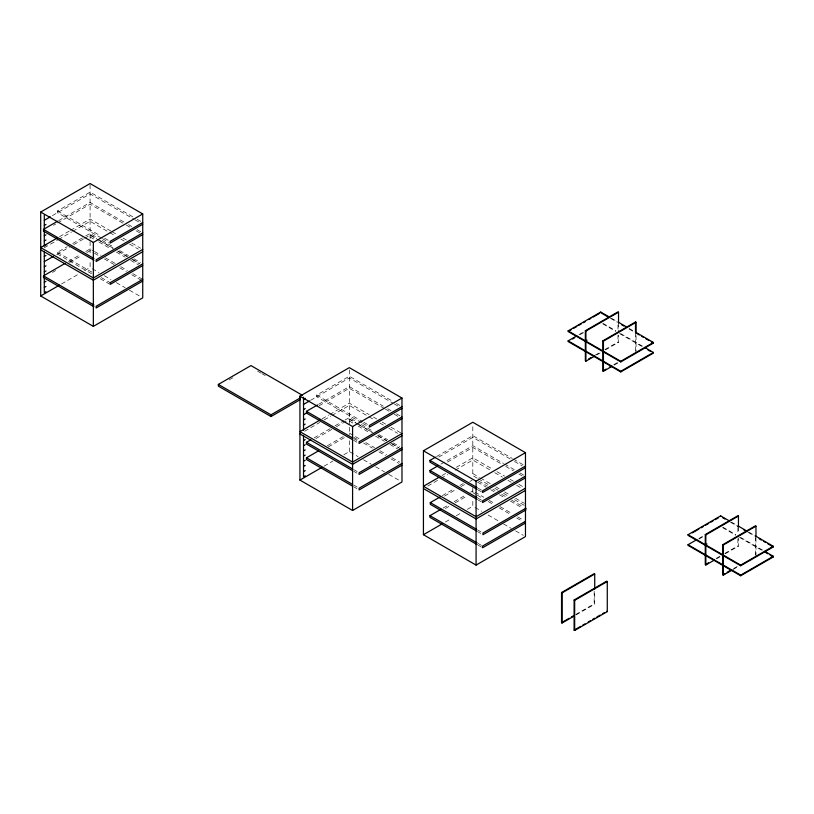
<?xml version="1.0" encoding="UTF-8"?>
<svg xmlns="http://www.w3.org/2000/svg" width="814" height="814" viewBox="0 0 814 814"><rect width="100%" height="100%" fill="white"/><g stroke="black" fill="none" stroke-linecap="round" stroke-linejoin="round"><path stroke-width="0.61" stroke-dasharray="4.07 3.05" d="M101.343 238.024L57.468 212.698L57.468 210.979L90.089 192.145L132.865 216.839M52.432 215.608L90.089 193.864L133.964 219.2M58.669 220.614L90.089 202.472L124.084 222.11M53.5 225.315L55.657 224.074M57.58 222.965L90.089 204.202L125.183 224.46M59.554 236.671L69.373 231.003M70.462 230.382L90.089 219.047L110.928 231.074M44.292 247.741L57.377 240.191M58.466 239.56L71.551 232.01M72.639 231.38L90.089 221.306L108.73 232.071M91.473 273.646L57.468 254.019L57.468 252.299L67.257 246.642M72.69 243.508L84.656 236.599M85.735 235.979L90.089 233.465L97.761 237.902M56.736 254.446L69.648 246.988M73.779 244.597L83.628 238.919M84.656 238.329L90.089 235.185L98.86 240.252M68.417 261.467L80.332 254.589M85.755 251.465L90.089 248.962L93.376 250.854M52.432 272.425L55.657 270.563M69.495 262.566L81.481 255.647M86.833 252.554L90.089 250.681L93.376 252.584M61.549 283.944L79.111 273.799M84.595 270.635L90.089 267.47L90.089 260.277M229.222 379.863L233.567 377.35M361.681 422.771L316.707 396.805L316.707 395.085L349.318 376.251L392.104 400.956M310.592 400.335L349.318 377.981L393.193 403.306M318.549 404.355L349.318 386.589L383.323 406.217M319.2 405.698L349.318 388.309L384.422 408.567M322.069 418.895L328.602 415.109M329.701 414.489L349.318 403.154L369.068 414.55M304.619 431.227L319.882 422.405M324.247 419.892L330.789 416.117M331.878 415.486L349.318 405.413L367.969 416.178M314.153 437.881L330.637 428.357M335.032 425.824L343.823 420.746M344.922 420.116L349.318 417.572L357 422.008M315.964 438.553L332.102 429.232M336.406 426.75L349.318 419.291L358.099 424.359M327.34 445.757L343.823 436.243M328.439 446.845L345.014 437.271M324.084 466.147L332.855 461.08M343.834 454.741L349.318 451.577L358.099 456.644M578.988 334.615L584.432 331.471M580.077 334.625L584.432 332.122M595.146 355.199L600.579 352.055M604.924 349.552L617.968 342.012L618.528 342.338L618.528 335.317M596.794 354.894L600.05 353.011M605.484 349.867L618.528 342.338M436.548 456.593L472.812 435.653L512.301 458.455M438.746 457.051L472.812 437.372L510.103 458.903M440.944 464.112L472.812 445.706L503.53 463.441M613.746 364.682L618.101 362.169M614.305 365.008L618.66 362.495M447.537 462.026L472.812 447.435L501.332 463.899M442.083 475.518L446.479 472.975M456.349 467.277L472.812 457.773L492.562 469.169M427.818 486.009L439.896 479.039M440.985 478.408L447.578 474.603M455.26 470.166L472.812 460.032L490.364 470.166M442.368 495.634L454.456 488.654M459.951 485.48L463.247 483.577M444.566 496.082L456.654 489.102M461.05 486.569L465.445 484.025M469.841 481.491L472.039 480.219M443.142 508.048L448.636 504.873M454.131 501.699L466.219 494.719M470.614 492.185L472.812 490.913M445.339 508.496L449.735 505.962M455.23 502.787L467.317 495.807M445.38 522.028L450.864 518.864M456.349 515.7L461.843 512.525M467.328 509.361L472.812 506.196L472.812 498.86M698.911 538.441L704.344 535.307M698.911 539.092L704.344 535.948M575.671 614.509L594.159 603.846L594.719 604.161L594.719 591.615M576.231 614.835L594.719 604.161M716.147 558.404L720.492 555.891M724.847 553.388L737.891 545.848L738.451 546.174L738.451 537.983M716.707 558.73L719.973 556.847M725.406 553.703L738.451 546.174M733.668 568.518L738.013 566.005M733.139 569.474L737.484 566.961M611.507 318.274L616.9 321.377M629.13 328.449L634.432 331.502M610.429 318.294L616.9 322.029M629.13 329.09L634.432 332.153M602.889 323.3L615.822 330.769M620.655 333.557L642.551 346.204M602.889 323.952L615.822 331.41M619.596 333.587L642.551 346.845M731.43 522.11L736.812 525.213M749.053 532.285L754.344 535.337M730.351 522.13L736.812 525.864M747.985 532.315L754.344 535.988M722.801 527.136L735.734 534.605M740.567 537.393L763.552 550.661M722.801 527.777L735.734 535.246M739.509 537.423L762.464 550.681M137.251 219.373L141.636 221.907M135.053 219.831L141.636 223.636M128.48 224.644L131.766 226.536M137.251 229.711L142.735 232.875M126.282 225.091L130.667 227.625M136.152 230.8L141.636 233.964M513.4 459.086L523.27 464.784M514.499 461.436L522.171 465.873M112.027 231.715L117.511 234.88M122.995 238.044L126.282 239.947M131.766 243.111L140.537 248.178M109.829 232.702L115.313 235.867M120.798 239.041L124.084 240.934M129.568 244.108L138.349 249.165M504.619 464.072L514.499 469.77M519.983 472.944L524.369 475.478M396.489 403.49L399.776 405.382M505.718 466.432L513.4 470.858M518.884 474.033L522.171 475.925M394.291 403.937L400.875 407.743M57.468 210.979L100.254 235.673M104.64 238.207L110.124 241.371M102.442 238.665L109.025 242.46M102.157 240.435L114.214 247.395M119.699 250.559L128.48 255.627M133.964 258.791L140.537 262.596M90.089 234.859L96.673 238.665M97.761 239.296L113.126 248.158M118.61 251.333L127.381 256.4M132.865 259.564L139.448 263.36M99.959 240.883L113.126 248.484M117.511 251.017L127.381 256.715M131.766 259.249L139.448 263.685M496.947 471.703L504.619 476.139M510.103 479.304L513.4 481.206M518.884 484.371L524.369 487.535M90.089 236.905L94.475 239.438M98.86 241.972L110.928 248.942M116.412 252.106L125.183 257.173M130.667 260.338L138.349 264.774M387.708 408.75L391.005 410.653M396.489 413.817L400.875 416.351M385.521 409.208L389.906 411.731M394.291 414.265L400.875 418.07M494.749 472.7L502.431 477.126M507.916 480.301L511.202 482.193M516.687 485.358L522.171 488.532M94.475 251.495L101.058 255.291M105.444 257.824L115.313 263.522M120.798 266.687L127.381 270.492M132.865 273.657L142.735 279.355M94.475 253.215L99.959 256.379M104.345 258.913L114.214 264.611M119.699 267.775L126.282 271.581M131.766 274.745L141.636 280.443M472.812 473.585L479.395 477.391M480.494 478.022L491.463 484.35M495.848 486.884L499.135 488.787M504.619 491.951L510.103 495.116M515.588 498.29L524.369 503.347M373.453 417.083L376.74 418.986M382.224 422.151L385.521 424.053M391.005 427.218L401.974 433.547M477.208 478.164L472.812 475.63L472.812 424.796M478.296 478.795L489.265 485.134M494.749 488.298L498.046 490.201M503.53 493.365L507.916 495.899M514.499 499.694L524.369 505.392M369.068 416.809L374.552 419.983M380.036 423.148L383.323 425.04M388.807 428.215L397.578 433.282M478.622 481.033L487.403 486.1M492.887 489.265L495.075 490.527M501.658 494.332L507.142 497.496M511.528 500.03L523.595 507M477.533 482.122L486.304 487.189M490.689 489.723L493.986 491.615M499.47 494.79L504.955 497.954M510.439 501.119L522.496 508.078M478.215 488.268L481.501 490.16M316.707 395.085L362.779 421.683M363.868 422.313L369.353 425.478M362.779 423.402L368.264 426.567M478.215 489.987L481.501 491.89M92.277 268.732L98.86 272.537M104.345 275.702L110.928 279.497M116.412 282.662L125.183 287.729M129.568 290.262L141.636 297.232M361.385 424.542L373.453 431.501M378.937 434.666L387.708 439.733M393.193 442.908L399.776 446.703M349.318 418.976L355.901 422.771M357 423.402L372.354 432.275M377.838 435.439L386.619 440.506M392.104 443.671L398.677 447.466M359.198 424.989L372.354 432.59M377.838 435.755L386.619 440.822M391.005 443.355L400.875 449.053M475.01 492.175L483.781 497.242M489.265 500.407L494.749 503.581M500.234 506.746L512.301 513.705M517.785 516.88L523.27 520.044M57.468 252.299L93.671 273.189M101.343 277.625L110.124 282.692M349.318 421.011L353.714 423.545M358.099 426.078L370.167 433.048M375.651 436.212L384.422 441.28M389.906 444.444L397.578 448.88M472.812 492.633L476.109 494.536M477.208 495.166L482.692 498.331M488.176 501.495L493.66 504.67M499.135 507.834L511.202 514.794M516.687 517.969L522.171 521.133M100.254 278.714L109.025 283.781M478.215 498.321L481.501 500.223M257.55 371.113L260.836 373.005M261.935 373.646L265.222 375.539M478.215 500.04L481.501 501.943M349.318 433.068L360.287 439.397M365.771 442.562L374.552 447.629M380.036 450.793L386.619 454.599M392.104 457.763L399.776 462.199M353.714 437.322L358.099 439.855M363.583 443.019L372.354 448.087M378.937 451.882L385.521 455.687M391.005 458.852L398.677 463.288M475.01 507.458L481.593 511.253M488.176 515.058L499.135 521.387M503.53 523.921L511.202 528.357M515.588 530.891L523.27 535.317M353.622 438.563L356.908 440.466M353.622 440.282L356.908 442.185M363.583 459.808L371.255 464.234M375.651 466.768L384.422 471.835M388.807 474.369L399.776 480.708M477.442 529.843L481.827 532.376M477.442 531.562L480.728 533.465M353.622 469.546L358.007 472.079M353.622 471.275L356.908 473.168M478.215 543.528L481.501 545.421M478.215 545.248L481.501 547.14M353.622 485.042L358.007 487.576M353.622 486.762L356.908 488.665M755.972 538.166L755.972 556.288M755.412 536.599L755.412 555.962M738.451 526.811L738.451 532.661M737.891 527.655L737.891 533.506M737.891 538.827L737.891 545.848M636.049 335.572L636.049 352.452M635.49 332.763L635.49 352.126M618.528 322.975L618.528 331.166M617.968 324.99L617.968 330.84M617.968 334.992L617.968 342.012M594.159 591.29L594.159 603.846M472.812 487.861L472.812 493.966M349.318 369.943L349.318 426.027M349.318 427.279L349.318 434.788M349.318 440.781L349.318 451.577M90.089 184.686L90.089 254.273"/><path stroke-width="1.22" d="M40.7 212.057L90.089 183.537L142.735 213.94L142.735 297.863L93.345 326.373L40.7 295.981L40.7 212.057L93.345 242.45L142.735 213.94M44.292 220.309L50.275 216.85M44.292 225.468L45.971 224.501M93.946 260.226L43.498 231.095L43.498 229.375L57.58 221.245M44.292 235.806L45.971 234.829M44.292 240.964L45.971 239.998M57.377 237.932L40.7 247.558L93.345 277.961L142.735 249.44M44.292 230.637L44.292 246.133L45.971 245.167M44.292 256.461L45.971 255.494M44.292 261.62L53.5 256.308M44.292 266.788L45.971 265.822M44.292 271.957L45.971 270.981M93.946 306.715L43.498 277.584L43.498 275.854L65.171 263.349M142.735 222.548L110.124 241.371L110.124 243.091L142.735 224.267M44.292 282.285L45.971 281.318M44.292 287.444L45.971 286.477M142.735 232.875L96.144 259.768L96.144 261.498L142.735 234.595M45.971 291.646L44.292 292.613L44.292 277.116M40.7 295.981L59.361 285.205M142.735 251.699L93.345 280.219L40.7 249.817M142.735 263.858L110.124 282.692L110.124 284.412L142.735 265.588M142.735 279.355L96.144 306.257L96.144 307.977L142.735 281.074M300.356 399.593L271.001 416.534L218.356 386.141L218.356 384.422L250.966 365.588L302.513 395.35M299.939 396.164L349.318 367.643L401.974 398.046L401.974 481.969L352.584 510.48L299.939 480.087L299.939 396.164L352.584 426.556L401.974 398.046M218.356 384.422L271.001 414.814L300.356 397.873M303.53 399.247L305.209 398.28M303.53 404.416L309.513 400.956M303.53 409.574L305.209 408.608M352.523 439.652L306.461 413.054L306.461 411.335L317.45 404.985M303.53 414.743L307.356 412.535M303.53 419.912L305.209 418.935M303.53 425.071L305.209 424.104M319.882 420.146L299.939 431.664L352.584 462.067L401.974 433.547M303.53 440.567L305.209 439.601M352.523 470.634L306.461 444.037L306.461 442.317L310.856 439.784M303.53 445.736L305.209 444.759M303.53 450.895L305.209 449.928M303.53 456.064L305.209 455.097M352.523 486.131L306.461 459.534L306.461 457.814L318.549 450.834M303.53 461.223L305.209 460.256M401.974 406.654L369.353 425.478L369.353 427.197L401.974 408.374M303.53 466.391L305.209 465.425M303.53 471.56L305.209 470.584M401.974 416.982L359.106 441.727L359.106 443.447L401.974 418.701M305.209 475.752L303.53 476.719L303.53 435.398M299.939 480.087L321.886 467.419M635.49 332.122L653.388 342.45L653.388 343.091L620.767 361.925L568.121 331.522L568.121 330.881L600.732 312.047L609.35 317.022M569.21 330.901L571.377 329.639M573.555 328.388L576.821 326.506M578.988 325.254L581.165 323.992M583.343 322.741L585.51 321.479M588.776 319.597L590.954 318.345M593.121 317.094L599.643 313.319M401.974 435.805L352.584 464.326L299.939 433.923M594.617 356.145L585.917 361.172L585.358 360.846L585.358 330.718L617.968 311.884L618.528 312.21L618.528 322.975M644.719 347.446L653.388 352.452L653.388 353.103L620.767 371.927L568.121 341.534L568.121 340.883L576.821 335.867M585.358 330.718L585.917 331.044L618.528 312.21M572.466 339.021L574.643 337.769M585.642 340.995L587.077 340.16M401.974 447.965L359.106 472.72L359.106 474.44L401.974 449.694M612.138 366.259L603.439 371.286L602.879 370.96L602.879 340.832L635.49 321.998L636.049 322.324L636.049 333.089M602.879 340.832L603.439 341.158L636.049 322.324M423.433 450.773L472.812 422.263L525.468 452.665L525.468 536.589L476.078 565.099L423.433 534.706L423.433 450.773L476.078 481.176L525.468 452.665M401.974 463.461L359.106 488.207L359.106 489.936L401.974 465.181M588.624 358.964L590.791 357.712M477.116 489.356L429.955 462.128L429.955 460.398L435.449 457.224M477.116 499.409L429.955 472.181L429.955 470.461L437.647 466.015M602.879 370.96L606.135 369.078M609.401 367.195L611.579 365.944M568.121 330.881L620.767 361.274L653.388 342.45M568.121 340.883L620.767 371.286L653.388 352.452M438.797 477.411L423.433 486.284L476.078 516.687L525.468 488.166M476.343 530.932L430.28 504.334L430.28 502.614L440.171 496.906M477.116 544.607L429.955 517.378L429.955 515.659L440.944 509.31M525.468 466.046L482.6 490.801L482.6 492.521L525.468 467.775M423.433 534.706L442.083 523.931M525.468 476.109L482.6 500.854L482.6 502.574L525.468 477.828M525.468 490.425L476.078 518.945L423.433 488.542M525.468 521.306L482.6 546.052L482.6 547.781L525.468 523.026M574.063 616.086L562.098 622.995L561.538 622.669L561.538 592.541L594.159 573.717L594.719 574.033L594.719 589.102M561.538 592.541L562.098 592.867L594.719 574.033M574.104 600.01L606.715 581.176L607.275 581.501L607.275 611.629L574.664 630.463L574.104 630.138L574.104 600.01L574.664 600.335L607.275 581.501M755.412 535.948L773.3 546.286L773.3 546.927L740.689 565.761L688.034 535.358L688.034 534.717L720.655 515.883L729.273 520.858M692.388 532.855L698.911 529.08M701.088 527.828L703.255 526.577M705.433 525.315L708.689 523.433M710.866 522.181L713.044 520.929M715.211 519.668L718.477 517.785M714.529 559.981L705.84 565.008L705.28 564.682L705.28 534.554L737.891 515.72L738.451 516.045L738.451 526.811L737.891 526.485M764.631 551.281L773.3 556.288L773.3 556.939L740.689 575.763L688.034 545.37L688.034 544.719L696.733 539.702M705.28 534.554L705.84 534.879L738.451 516.045M561.538 622.669L569.149 618.274M571.326 617.022L573.504 615.771M705.555 544.831L706.99 543.996M574.104 630.138L580.626 626.373M582.793 625.121L584.971 623.86M588.237 621.977L590.404 620.726M592.582 619.464L594.759 618.213M596.927 616.961L600.193 615.079M602.37 613.817L604.537 612.566M732.051 570.095L723.351 575.122L722.791 574.796L722.791 544.668L755.412 525.834L755.972 526.159L755.972 536.925M722.791 544.668L723.351 544.993L755.972 526.159M706.359 564.051L708.536 562.8M722.791 574.796L724.969 573.544M727.146 572.283L730.402 570.4M688.034 534.717L740.689 565.109L773.3 546.286M688.034 544.719L740.689 575.122L773.3 556.288M617.968 322.008L627.014 327.218M601.811 313.319L608.272 317.053M621.713 324.806L623.829 326.027M637.138 333.709L639.305 334.961M641.463 336.213L643.63 337.464M645.797 338.716L649.053 340.588M651.22 341.839L653.388 343.091M647.964 349.969L650.132 351.221M737.891 525.834L746.926 531.054M722.801 517.775L724.959 519.017M743.752 529.863L745.868 531.094M759.218 538.797L761.385 540.048M763.552 541.3L765.72 542.551M767.887 543.803L773.3 546.927M764.631 551.933L767.887 553.805M770.054 555.056L773.3 556.939M43.498 229.375L93.946 258.506M429.955 460.398L477.116 487.627M429.955 470.461L477.116 497.69M306.461 411.335L352.523 437.932M43.498 275.854L93.946 304.985M430.28 502.614L476.343 529.212M606.715 611.304L607.275 611.629M306.461 442.317L352.523 468.915M429.955 515.659L477.116 542.887M306.461 457.814L352.523 484.411M740.689 565.109L740.689 565.761M740.689 575.122L740.689 575.763M723.351 544.993L723.351 575.122M720.655 515.883L720.655 516.534M705.84 534.879L705.84 565.008M635.49 321.998L635.49 332.763M620.767 361.274L620.767 361.925M620.767 371.286L620.767 371.927M603.439 341.158L603.439 371.286M600.732 312.047L600.732 312.698M585.917 331.044L585.917 361.172M574.664 600.335L574.664 630.463M562.098 592.867L562.098 622.995M476.078 481.176L476.078 565.099M352.584 426.556L352.584 510.48M303.53 397.181L303.53 430.24M271.001 414.814L271.001 416.534M93.345 242.45L93.345 326.373M44.292 215.14L44.292 229.599M44.292 251.292L44.292 276.088M525.793 508.262L482.926 533.007L482.926 534.727L525.793 509.981L525.793 508.262"/></g></svg>
